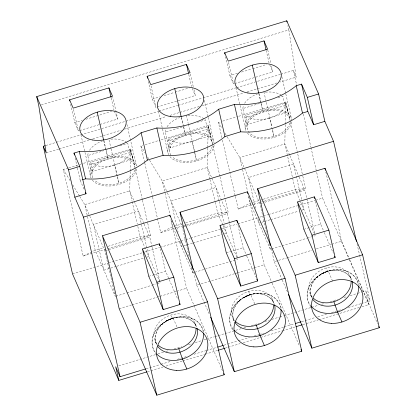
<?xml version="1.0" encoding="UTF-8"?>
<svg xmlns="http://www.w3.org/2000/svg" width="416" height="416" viewBox="0 0 416 416"><rect width="100%" height="100%" fill="white"/><g stroke="black" fill="none" stroke-linecap="round" stroke-linejoin="round"><path stroke-width="0.31" stroke-dasharray="2.08 1.56" d="M130.187 171.616L129.709 190.991L132.028 201.12M130.203 170.971L130.744 149.011L83.106 163.457M207.73 148.106L207.251 167.476L209.862 178.875M207.745 147.456L208.286 125.502L160.654 139.942M285.277 124.592L284.799 143.967L295.24 189.561L300.347 201.302M285.293 123.947L285.834 101.988L238.196 116.433M281.18 308.09C279.126 300.607 272.709 294.866 265.065 293.608C255.45 291.782 245.44 295.142 238.264 301.683L240.157 300.227C234.385 305.084 230.708 313.57 234.094 320.819L232.814 317.829M203.876 332.202C194.298 299.317 137.545 324.381 155.532 353.673M359.216 285.771C349.991 251.826 291.902 277.477 310.887 307.232M245.929 296.374L243.157 297.986L250.344 294.653L245.929 296.374L250.645 294.492L254.987 304.476M166.171 320.996L169.551 319.306M247.099 295.792C233.21 301.278 224.156 317.866 233.6 331.323M321.261 273.972L324.641 272.282M68.26 167.96L63.315 169.458L83.153 256.084L95.196 250.214L103.818 247.598M152.589 197.163L160.696 232.575L172.739 226.699L181.979 223.902M235.347 196.414L238.243 209.061L250.286 203.19L252.751 202.441M41.278 104.983L288.844 29.921L287.867 25.662M70.595 104.26L74.797 122.626L82.176 120.39M85.862 119.272L111.675 111.446M148.283 81.38L152.344 99.112L159.718 96.876M164.024 95.571L174.47 92.404M175.084 92.217L189.218 87.932M225.54 56.602L229.887 75.603L237.879 73.18M241.566 72.062L252.013 68.895M252.626 68.708L266.765 64.418M79.643 130.572L99.315 124.608M99.928 124.42L117.749 119.018L112.819 97.484M157.191 107.058L195.296 95.503L193.846 89.17M234.733 83.543L272.839 71.994L271.388 65.66M45.77 145.522L55.723 142.506M56.342 142.319L158.356 111.384M158.98 111.197L177.637 105.539M178.261 105.352L202.519 97.994M203.143 97.807L236.106 87.812M236.73 87.62L280.27 74.422M280.894 74.23L293.332 70.46L296.228 77.116L280.056 82.02M46.176 152.932L58.614 149.162M59.238 148.97L89.092 139.916M92.825 138.788L121.441 130.109M124.55 129.168L166.223 116.532M169.957 115.398L179.286 112.57M179.91 112.382L199.815 106.345M202.301 105.591L243.355 93.142M247.088 92.014L276.947 82.961M92.773 171.34L90.683 162.224L130.718 150.082L132.808 159.203L92.773 171.34A21.814 13.281 -12.9 0 1 89.877 164.689L87.792 155.568L103.802 150.712M119.818 145.86L127.826 143.432L129.912 152.547A21.814 13.281 -12.9 0 1 132.808 159.203M170.316 147.831L168.23 138.71L208.26 126.573L210.35 135.689L170.316 147.831A21.814 13.281 -12.9 0 1 167.424 141.175L165.334 132.059L184.428 126.266M197.361 122.346L205.369 119.917L207.459 129.038A21.814 13.281 -12.9 0 1 210.35 135.689M247.863 124.316L245.773 115.201L285.808 103.059L287.898 112.18L247.863 124.316A21.814 13.281 -12.9 0 1 244.967 117.666L242.882 108.545L261.357 102.944M277.987 97.9L282.916 96.408L285.002 105.524A21.814 13.281 -12.9 0 1 287.898 112.18M68.879 167.773L79.399 164.58M80.018 164.393L82.493 163.644M144.622 162.386L140.858 145.948L142.714 145.382M145.189 144.633L160.035 140.13M221.879 137.608L218.4 122.434L220.256 121.872M222.732 121.124L237.578 116.62M89.877 164.689L129.912 152.547M167.424 141.175L207.459 129.038M244.967 117.666L285.002 105.524M77.397 168.017L80.241 180.45L82.025 179.91M108.129 246.293L140.15 236.584L150.582 235.638L147.685 222.992M185.671 222.778L217.693 213.07L228.129 212.129L225.233 199.482M253.365 202.254L262.6 199.456M263.219 199.269L295.24 189.561L305.672 188.614L302.775 175.968M83.153 256.084L150.582 235.638M160.696 232.575L183.586 225.633M184.205 225.446L186.061 224.884M186.68 224.697L228.129 212.129M238.243 209.061L253.089 204.558M253.708 204.37L261.134 202.119M261.752 201.932L263.604 201.37M264.222 201.183L305.672 188.614M105.44 250.593L149.781 237.146L151.954 246.646M182.988 227.079L184.834 226.517M185.448 226.335L227.323 213.637L229.497 223.137M260.53 203.57L262.376 203.008M264.841 202.259L304.866 190.122L315.021 234.452M72.519 273.936L107.973 263.188M108.597 263L142.184 252.814M144.674 252.06L159.604 247.53M160.222 247.343L180.128 241.311M180.752 241.119L185.104 239.798M185.728 239.611L190.081 238.29M190.705 238.103L219.939 229.237M222.425 228.483L237.354 223.959M237.978 223.766L257.26 217.922M259.75 217.168L262.86 216.226M263.479 216.034L267.836 214.718M268.455 214.526L297.69 205.665M300.18 204.911L315.11 200.382M315.728 200.195L322.572 198.12L349.211 259.381M116.194 266.443L103.875 270.176L93.434 224.583L138.388 210.954L141.144 222.981M116.808 266.256L143.286 258.227M146.983 257.104L148.829 256.542L141.289 223.616M192.504 243.303L181.423 246.662L180.118 240.963M193.123 243.116L221.447 234.525M224.526 233.594L226.377 233.033L224.635 225.436M263.89 221.655L258.965 223.153L257.806 218.083M264.508 221.468L270.052 219.788M270.665 219.601L298.376 211.203M302.073 210.08L303.919 209.518L302.177 201.921M148.725 276.323L152.937 275.049M153.54 274.867L165.578 271.211L168.938 278.938M226.268 252.814L243.126 247.702L246.485 255.424M303.81 229.299L320.668 224.188L324.028 231.915M115.882 296.187L126.35 293.01M126.968 292.822L151.601 285.355M152.214 285.168L156.525 283.863M157.144 283.676L160.222 282.74L140.15 236.584L137.831 226.45M171.434 221L172.739 226.699L192.811 272.86L229.143 261.841M229.762 261.654L237.765 259.23M248.836 196.856L250.286 203.19L270.358 249.345L281.44 245.986M282.058 245.799L306.691 238.332M307.304 238.144L315.312 235.716M119.168 308.698L131.539 304.949M132.158 304.762L156.905 297.258M157.524 297.071L159.38 296.509M159.999 296.317L176.082 291.444M176.701 291.257L186.597 288.252L222.664 371.202M193.69 271.981L196.711 285.189L234.447 273.744M235.066 273.556L236.922 272.995M237.541 272.808L253.625 267.93M254.244 267.743L264.144 264.742L271.872 282.516M271.232 248.466L274.258 261.674L286.629 257.925M287.248 257.738L311.995 250.234M316.321 248.919L331.172 244.416M331.791 244.228L341.687 241.228L349.414 259.002M118.789 365.778L155.49 354.65M157.976 353.896L163.576 352.201M166.062 351.447L169.172 350.501M174.148 348.993L181.615 346.731M188.458 344.656L192.187 343.522M195.296 342.581L201.521 340.694M204.006 339.94L205.873 339.373M206.497 339.186L214.583 336.736M215.202 336.544L217.693 335.79M218.312 335.603L224.531 333.715M225.155 333.528L233.241 331.079M235.732 330.32L241.327 328.624M243.818 327.87L246.303 327.116M251.28 325.608L259.366 323.154M264.966 321.459L269.318 320.138M271.809 319.384L279.271 317.122M279.895 316.93L283.624 315.801M284.248 315.609L310.996 307.502M311.615 307.315L318.458 305.24M321.568 304.294L323.435 303.727M330.278 301.652L337.74 299.39M343.964 297.508L347.074 296.561M350.184 295.62L357.027 293.545M357.646 293.358L361.379 292.224M362.003 292.037L365.732 290.904L370.074 300.882L361.988 303.337M146.146 368.784L160.451 364.442M161.075 364.255L171.023 361.239M177.247 359.351L186.576 356.522M194.038 354.26L205.858 350.678M206.482 350.485L217.053 347.282M223.896 345.207L227.006 344.266M227.63 344.074L237.583 341.058M238.202 340.87L249.402 337.475M254.379 335.967L258.731 334.646M259.35 334.454L263.708 333.138M271.17 330.871L283.613 327.101M284.232 326.914L294.185 323.892M301.652 321.63L315.333 317.481M317.824 316.727L326.529 314.085M331.505 312.577L342.706 309.182M348.301 307.486L361.364 303.524M147.425 371.722L162.973 367.011M166.088 366.064L182.26 361.161M182.879 360.974L204.651 354.375M205.275 354.182L217.714 350.412M225.176 348.15L227.666 347.396M228.29 347.204L240.105 343.621M243.214 342.68L281.783 330.985M282.402 330.798L295.469 326.836M302.931 324.574L318.479 319.857M319.103 319.67L359.533 307.408M362.024 306.654L368.867 304.58L365.732 290.904M218.4 122.434L222.087 128.476M225.103 133.422L226.777 136.167M227.115 136.718L239.845 157.596L259.917 203.757L267.02 234.785M140.858 145.948L145.215 153.088M147.56 156.936L149.235 159.682M149.568 160.233L162.297 181.106L167.149 192.265M63.315 169.458L70.351 180.996M72.696 184.844L79.394 195.832M79.726 196.378L84.755 204.62L89.606 215.774M349.638 275.371L351.25 279.032C345.504 268.102 329.904 268.237 320.705 274.477L327.886 271.144L323.476 272.865L315.806 278.174L317.704 276.713C311.927 281.575 308.251 290.056 311.641 297.31L310.362 294.32M272.09 298.88L273.702 302.546C269.459 294.076 258.404 292.141 250.037 294.814L248.591 291.486M194.548 322.395L196.16 326.056C190.382 315.125 174.86 315.255 165.615 321.5L172.796 318.167L168.386 319.888L160.722 325.198L162.614 323.736C156.837 328.598 153.161 337.08 156.551 344.334L155.272 341.344M269.74 64.865L272.839 71.994M349.674 259.594L377.499 323.586M349.471 259.974L368.867 304.58M324.288 232.508L333.33 253.302M289.645 155.121L284.799 143.967L239.845 157.596L242.455 168.995M289.905 155.709L298.912 176.431M299.172 177.024L304.866 190.122M300.602 201.89L314.792 234.525M332.535 280.961L328.193 270.982L327.579 271.3L326.134 267.977M229.887 75.603L233.506 83.918L228.431 61.755M274.258 261.674L281.986 279.448M282.246 280.041L287.654 292.484M192.197 88.374L195.296 95.503M272.126 283.109L299.437 345.909M246.74 256.017L255.783 276.812M227.323 213.637L207.251 167.476L162.297 181.106L164.908 192.504M222.799 224.812L217.693 213.07L215.228 202.306M223.054 225.399L237.25 258.04M152.344 99.112L155.958 107.432L150.883 85.27M167.404 192.852L182.369 227.266L189.186 257.031M196.711 285.189L209.591 314.808M114.39 111.29L117.749 119.018M169.198 279.531L177.72 299.135M143.822 223.454L129.709 190.991L84.755 204.62L95.196 250.214L115.268 296.369L104.827 250.78L89.861 216.362M144.082 224.052L149.781 237.146M176.93 326.815L173.103 318.006L172.489 318.328L171.044 315M74.797 122.626L78.416 130.941L73.341 108.779M80.241 180.45L84.271 189.712M287.222 108.618L289.864 119.553M209.68 132.132L212.316 143.062M132.132 155.641L134.774 166.577M357.022 243.896L359.486 254.66M359.632 255.294L370.074 300.882M325.842 172.052L341.687 241.228M293.332 70.46L296.665 84.994M303.321 114.067L310.851 146.931M310.991 147.56L322.572 198.12M315.401 201.188L320.668 224.188M281.876 76.762L285.646 93.226M285.792 93.86L291.59 119.189M285.834 101.988L290.321 121.592M290.467 122.221L302.63 175.339M267.764 49.826L270.811 63.128M301.6 199.389L293.478 163.93L248.524 177.559L255.918 209.851M266.178 50.378L269.079 63.04M263.864 91.754L271.986 127.218M272.568 129.75L274.305 137.348M285.808 103.059A21.814 13.281 -12.9 0 1 269.698 118.113L273.874 136.349M258.991 93.491L263.167 111.732M258.82 93.636L260.848 102.502M260.993 103.132L262.735 110.734M236.023 87.734L245.45 128.892M269.053 243.646L270.358 249.345M242.601 169.629L247.53 191.157M248.44 196.196L264.144 264.742M222.456 140.14L235.201 195.78M237.999 225.321L243.126 247.702M204.329 100.272L208.099 116.74M208.244 117.369L214.048 142.698M208.286 125.502L212.779 145.101M212.924 145.735L219.872 176.088M220.017 176.717L225.087 198.848M229.642 223.766L237.474 257.962M190.362 73.975L193.263 86.637M218.977 200.736L215.93 187.439L170.981 201.068L178.084 232.097M219.123 201.37L224.052 222.903M188.776 74.521L191.532 86.554M210.007 179.509L215.082 201.672M186.321 115.268L188.204 123.5M188.349 124.134L194.444 150.727M194.589 151.362L196.763 160.862M208.26 126.573A21.814 13.281 -12.9 0 1 192.15 141.627L194.6 152.313M194.745 152.942L196.326 159.864M181.444 117.005L183.175 124.55M183.752 127.067L185.624 135.242M181.418 117.78L183.305 126.012M183.451 126.646L185.188 134.243M158.475 111.244L167.903 152.402M191.506 267.16L192.811 272.86M165.053 193.138L169.988 214.672M170.898 219.705L186.597 288.252M144.768 163.02L152.443 196.529M160.456 248.83L165.578 271.211M126.932 124.42L136.5 166.213M130.744 149.011L135.231 168.615M135.377 169.25L142.329 199.597M142.475 200.231L147.54 222.362M152.1 247.281L159.931 281.476M111.233 98.036L113.989 110.063M132.174 201.755L137.249 223.917M109.065 140.046L110.952 148.278M111.098 148.912L119.215 184.371M130.718 150.082A21.814 13.281 -12.9 0 1 114.608 165.136L117.057 175.828M117.198 176.457L118.784 183.373M103.901 140.52L105.773 148.694M105.919 149.323L108.077 158.756M103.73 140.66L107.645 157.758M80.933 134.758L84.848 151.856M84.994 152.485L90.36 175.916M75.119 158.07L77.251 167.393M245.643 121.228L247.177 128.528M168.095 144.737L169.634 152.038M90.553 168.251L92.092 175.552M288.844 29.921L296.228 77.116M136.573 168.912A23.582 14.357 -12.9 0 1 117.562 184.834A23.582 14.357 -12.9 0 1 92.378 180.185M91.182 178.36A23.582 14.357 -12.9 0 1 108.467 157.518A23.582 14.357 -12.9 0 1 136.406 165.745M114.608 165.136A21.814 13.281 -12.9 0 1 90.683 162.224M87.792 155.568A21.814 13.281 -12.9 0 1 88.457 152.422M89.508 150.327A21.814 13.281 -12.9 0 1 102.331 141.034M110.942 139.136A21.814 13.281 -12.9 0 1 127.826 143.432M134.659 170.076A21.814 13.281 -12.9 0 1 117.25 183.799A21.814 13.281 -12.9 0 1 94.671 180.279M92.851 177.814A21.814 13.281 -12.9 0 1 109.611 158.33A21.814 13.281 -12.9 0 1 134.846 167.102M214.115 145.397A23.582 14.357 -12.9 0 1 195.104 161.32A23.582 14.357 -12.9 0 1 169.926 156.671M168.724 154.851A23.582 14.357 -12.9 0 1 186.014 134.004A23.582 14.357 -12.9 0 1 213.949 142.236M192.15 141.627A21.814 13.281 -12.9 0 1 168.23 138.71M165.334 132.059A21.814 13.281 -12.9 0 1 166 128.908M167.05 126.812A21.814 13.281 -12.9 0 1 179.878 117.52M187.938 115.679A21.814 13.281 -12.9 0 1 205.369 119.917M212.202 146.567A21.814 13.281 -12.9 0 1 194.797 160.29A21.814 13.281 -12.9 0 1 172.214 156.764M170.893 155.163A21.814 13.281 -12.9 0 1 186.384 135.018A21.814 13.281 -12.9 0 1 212.394 143.588M291.663 121.888A23.582 14.357 -12.9 0 1 272.652 137.81A23.582 14.357 -12.9 0 1 247.468 133.162M245.846 130.364A23.582 14.357 -12.9 0 1 265.226 110.068A23.582 14.357 -12.9 0 1 291.673 119.756M269.698 118.113A21.814 13.281 -12.9 0 1 245.773 115.201M242.882 108.545A21.814 13.281 -12.9 0 1 243.547 105.399M244.598 103.303A21.814 13.281 -12.9 0 1 257.421 94.011M265.486 92.17A21.814 13.281 -12.9 0 1 282.916 96.408M289.749 123.053A21.814 13.281 -12.9 0 1 256.391 136.89A21.814 13.281 -12.9 0 1 257.858 113.838A21.814 13.281 -12.9 0 1 289.936 120.078M155.386 352.404A26.53 20.914 -23.5 0 1 169.177 319.472A26.53 20.914 -23.5 0 1 203.143 331.105M156.614 344.458A21.814 17.196 -23.5 0 1 169.504 319.426A21.814 17.196 -23.5 0 1 196.596 327.085M156.478 343.283A21.814 17.196 -23.5 0 1 168.059 316.098A21.814 17.196 -23.5 0 1 195.827 326.186M232.934 328.89A26.53 20.914 -23.5 0 1 246.719 295.958A26.53 20.914 -23.5 0 1 280.691 307.596M234.156 320.944A21.814 17.196 -23.5 0 1 247.052 295.911A21.814 17.196 -23.5 0 1 274.144 303.571M234.021 319.769A21.814 17.196 -23.5 0 1 246.34 292.276A21.814 17.196 -23.5 0 1 273.541 303.935M311.116 306.186A26.53 20.914 -23.5 0 1 323.97 272.579A26.53 20.914 -23.5 0 1 358.332 284.586M311.704 297.435A21.814 17.196 -23.5 0 1 324.594 272.402A21.814 17.196 -23.5 0 1 351.686 280.062M312.374 297.242A21.814 17.196 -23.5 0 1 323.149 269.074A21.814 17.196 -23.5 0 1 351.088 280.426"/><path stroke-width="0.62" d="M45.146 145.709L43.28 146.276L46.176 152.932L38.787 105.737L36.702 96.616L286.754 20.8L318.578 93.995L324.844 121.347L333.528 141.31L356.439 241.363M69.576 99.83L108.914 87.901L112.528 96.221L73.195 108.144L69.576 99.83L69.867 101.093M147.124 76.315L186.456 64.392L190.076 72.706L150.738 84.635L147.124 76.315L147.56 78.218M224.666 52.806L264.004 40.877L267.618 49.197L228.285 61.121L224.666 52.806L224.957 54.07M74.407 154.96L73.98 153.093L79.316 151.476A58.958 35.89 -12.9 0 0 141.128 132.735L156.863 127.967A58.958 35.89 -12.9 0 0 218.67 109.226L234.406 104.452A58.958 35.89 -12.9 0 0 296.218 85.712L301.553 84.094L307.341 97.401L313.607 124.758L324.844 121.347M68.526 169.811L79.763 166.405L86.029 193.757L74.792 197.168L68.526 169.811L36.702 96.616M307.341 97.401L318.578 93.995M82.618 179.733L85.582 178.833A58.958 35.89 -12.9 0 0 147.394 160.092L163.124 155.319A58.958 35.89 -12.9 0 0 224.936 136.578L240.672 131.81A58.958 35.89 -12.9 0 0 302.484 113.069L307.819 111.446L313.607 124.758M74.792 197.168L83.47 217.126L333.528 141.31M102.461 235.752L169.889 215.306L207.501 301.808L224.208 374.754L156.78 395.2L119.168 308.698L102.461 235.752L140.072 322.249L156.78 395.2M193.112 269.464L180.003 212.238L247.437 191.792L285.048 278.294L301.756 351.244L234.328 371.686L210.626 317.179M270.514 245.326L257.551 188.729L324.979 168.282L362.591 254.784L379.298 327.73L311.87 348.176L288.428 294.263M142.459 248.971L159.312 243.859L173.784 277.129L180.045 304.481L163.192 309.592L148.725 276.323L142.459 248.971L156.926 282.24L163.192 309.592M220.002 225.456L236.86 220.345L251.326 253.614L257.592 280.972L240.734 286.083L226.268 252.814L220.002 225.456L234.468 258.726L240.734 286.083M297.549 201.947L314.402 196.836L328.869 230.105L335.135 257.457L318.276 262.569L303.81 229.299L297.549 201.947L312.016 235.217L318.276 262.569M156.926 282.24L173.784 277.129M234.468 258.726L251.326 253.614M312.016 235.217L328.869 230.105M140.072 322.249L207.501 301.808M180.003 212.238L217.62 298.74L285.048 278.294M257.551 188.729L295.162 275.226L362.591 254.784M146.801 371.914L118.81 380.401L115.679 366.72L120.021 376.704L145.522 368.971M217.677 347.095L223.278 345.394M295.428 323.518L301.028 321.818M218.338 350.225L224.557 348.338M296.088 326.648L302.307 324.761M378.784 326.544L379.298 327.73M334.62 256.272L335.135 257.457M333.861 301.714L337.589 312.016L341.931 321.994M300.981 349.466L301.756 351.244M256.818 279.188L257.592 280.972M256.318 325.224L260.047 335.525L264.384 345.509M223.694 373.568L224.208 374.754M179.53 303.295L180.045 304.481M178.771 348.738L182.499 359.039L186.841 369.018M73.98 153.093L79.763 166.405M85.524 192.603L86.029 193.757M118.81 380.401L72.519 273.936L43.28 146.276M324.979 168.282L325.411 170.17M301.553 84.094L307.819 111.446M286.754 20.8L287.03 22.017M296.218 85.712L302.484 113.069M314.402 196.836L314.834 198.697M264.004 40.877L266.032 49.743M252.294 65.14L258.674 93.002M295.162 275.226L311.87 348.176M234.406 104.452L240.672 131.81M247.437 191.792L247.868 193.679M218.67 109.226L224.936 136.578M236.86 220.345L237.427 222.83M186.456 64.392L188.49 73.258M174.746 88.65L181.126 116.516M217.62 298.74L234.328 371.686M156.863 127.967L163.124 155.319M169.889 215.306L170.18 216.564M141.128 132.735L147.394 160.092M159.312 243.859L159.744 245.721M108.914 87.901L111.088 97.401M97.204 112.164L103.584 140.026M79.316 151.476L85.582 178.833M83.47 217.126L120.021 376.704M203.45 333.143A26.53 20.914 -23.5 0 1 186.43 357.573A26.53 20.914 -23.5 0 1 156.718 353.985M196.992 328.281A21.814 17.196 -23.5 0 1 183.929 350.641A21.814 17.196 -23.5 0 1 157.924 346.606M196.056 328.734A21.814 17.196 -23.5 0 1 181.756 347.641A21.814 17.196 -23.5 0 1 158.184 345.186M280.998 309.634A26.53 20.914 -23.5 0 1 263.676 334.194A26.53 20.914 -23.5 0 1 233.912 330.091M274.534 304.767A21.814 17.196 -23.5 0 1 260.749 327.454A21.814 17.196 -23.5 0 1 234.764 322.052M273.598 305.219A21.814 17.196 -23.5 0 1 259.303 324.126A21.814 17.196 -23.5 0 1 235.732 321.677M358.54 286.12A26.53 20.914 -23.5 0 1 341.224 310.679A26.53 20.914 -23.5 0 1 311.459 306.576M352.082 281.258A21.814 17.196 -23.5 0 1 339.019 303.612A21.814 17.196 -23.5 0 1 313.014 299.582M351.146 281.71A21.814 17.196 -23.5 0 1 336.846 300.617A21.814 17.196 -23.5 0 1 313.274 298.163M92.804 140.02A23.582 14.357 -12.9 0 0 126.142 121.186A23.582 14.357 -12.9 0 0 90.017 115.211A23.582 14.357 -12.9 0 0 92.804 140.02M170.347 116.506A23.582 14.357 -12.9 0 0 203.689 97.677A23.582 14.357 -12.9 0 0 167.565 91.697A23.582 14.357 -12.9 0 0 170.347 116.506M247.894 92.997A23.582 14.357 -12.9 0 0 281.232 74.162A23.582 14.357 -12.9 0 0 245.107 68.182A23.582 14.357 -12.9 0 0 247.894 92.997M176.27 370.37A26.53 20.914 -23.5 0 0 206.762 338.64A26.53 20.914 -23.5 0 0 163.389 336.502A26.53 20.914 -23.5 0 0 176.27 370.37M253.817 346.861A26.53 20.914 -23.5 0 0 284.305 315.125A26.53 20.914 -23.5 0 0 240.937 312.988A26.53 20.914 -23.5 0 0 253.817 346.861M331.36 323.346A26.53 20.914 -23.5 0 0 361.852 291.616A26.53 20.914 -23.5 0 0 318.479 289.479A26.53 20.914 -23.5 0 0 331.36 323.346"/></g></svg>
